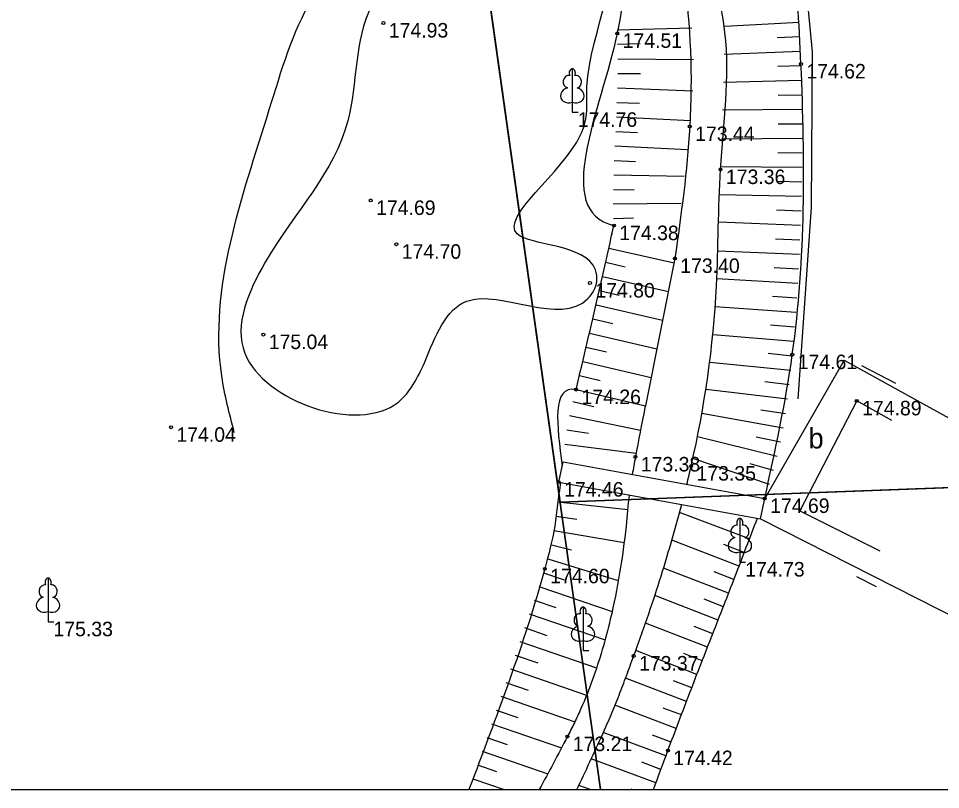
# Model space of a CAD drawing. Extents: x 634709 to 634907, y 304145 to 304286.
# Drawn here: x 634736.93 to 634768.67, y 304180.72 to 304207.28 of the extents above; entities that cross this region are included whole.
import ezdxf

# ---------------------------------------------------------------- set-up
doc = ezdxf.new("R2010")
doc.units = 0
for name, color, linetype in [('BUVE_SOLS_####_####_#', 7, 'Continuous'), ('CELI_CMAL_####_####_#', 7, 'Continuous'), ('CELI_CSEG_####_TKST_#', 7, 'Continuous'), ('HIDG_GRAV_####_####_#', 7, 'Continuous'), ('RAMI_PLAN_####_TKST_#', 7, 'Continuous'), ('RELJ_AATZ_####_TKST_#', 7, 'Continuous'), ('RELJ_ELEM_####_####_#', 7, 'Continuous'), ('RELJ_HORZ_PAMT_####_#', 7, 'Continuous'), ('RELJ_HORZ_RESN_####_#', 7, 'Continuous'), ('RELJ_NOGA_####_####_#', 7, 'Continuous'), ('RELJ_NOGL_####_####_#', 7, 'Continuous'), ('ROBZ_ADMT_####_####_#', 7, 'Continuous'), ('ROBZ_UZMR_####_####_#', 7, 'Continuous'), ('TERT_ELEM_####_####_#', 7, 'Continuous'), ('TERT_KOKR_####_####_#', 7, 'Continuous'), ('TILT_TVGL_####_####_#', 7, 'Continuous')]:
    doc.layers.add(name, color=color, linetype=linetype)

msp = doc.modelspace()

# ---------------------------------------------------------------- linework, layer by layer
at = {"layer": 'BUVE_SOLS_####_####_#'}
for p, q in [((634765.95, 304195.328), (634767.118, 304194.718)), ((634766.466, 304187.702), (634765.794, 304188.053))]:
    msp.add_line(p, q, dxfattribs=at)
at = {"layer": 'CELI_CMAL_####_####_#'}
for p, q in [((634765.353, 304195.513), (634762.621, 304190.747)), ((634765.353, 304195.513), (634767.102, 304194.544)), ((634767.102, 304194.544), (634772.198, 304191.722)), ((634765.788, 304194.109), (634763.831, 304190.32)), ((634766.999, 304193.433), (634765.788, 304194.109)), ((634762.471, 304190.05), (634762.621, 304190.747)), ((634762.621, 304190.747), (634762.621, 304190.747)), ((634763.831, 304190.32), (634766.581, 304188.941)), ((634762.471, 304190.05), (634768.649, 304186.917)), ((634768.649, 304186.917), (634772.836, 304184.793))]:
    msp.add_line(p, q, dxfattribs=at)
at = {"layer": 'HIDG_GRAV_####_####_#'}
msp.add_line((634759.528, 304199.013), (634758.519, 304193.933), dxfattribs=at)
for points in [[(634759.94, 304191.234), (634760.088, 304191.863), (634760.96, 304198.071), (634761.099, 304202.075), (634761.251, 304206.799), (634760.59, 304209.852), (634759.296, 304219.223), (634757.675, 304229.014), (634757.556, 304234.313), (634756.969, 304242.983), (634754.883, 304252.858)], [(634758.07, 304216.065), (634759.831, 304208.751), (634760.04, 304203.556), (634759.528, 304199.013)], [(634758.496, 304193.874), (634758.17, 304192.177), (634758.059, 304191.575)], [(634757.95, 304190.871), (634757.847, 304189.797), (634757.306, 304186.586), (634756.694, 304184.512), (634756.296, 304183.513), (634756.071, 304183.025), (634755.829, 304182.546), (634754.861, 304180.722)], [(634756.157, 304180.722), (634757.043, 304182.64), (634757.334, 304183.3), (634757.605, 304183.968), (634757.861, 304184.642), (634758.109, 304185.321), (634759.004, 304187.912), (634759.766, 304190.541)]]:
    msp.add_spline(points, degree=3, dxfattribs=at)
at = {"layer": 'RAMI_PLAN_####_TKST_#'}
msp.add_line((634719.822, 304180.722), (634827.762, 304180.722), dxfattribs=at)
at = {"layer": 'RELJ_ELEM_####_####_#'}
for centre in [(634749.496, 304207.121), (634757.545, 304206.764), (634763.868, 304205.71), (634760.04, 304203.556), (634761.099, 304202.075), (634749.059, 304201.01), (634757.429, 304200.143), (634749.941, 304199.502), (634759.528, 304199.013), (634756.606, 304198.167), (634745.362, 304196.391), (634763.57, 304195.7), (634756.128, 304194.496), (634765.788, 304194.109), (634742.186, 304193.198), (634758.17, 304192.177), (634760.088, 304191.863), (634755.529, 304191.31), (634762.621, 304190.747), (634755.051, 304188.325), (634758.109, 304185.321), (634755.829, 304182.546), (634759.287, 304182.063)]:
    msp.add_circle(centre, 0.05, dxfattribs=at)
at = {"layer": 'RELJ_HORZ_PAMT_####_#'}
msp.add_spline([(634750.91, 304195.414), (634750.013, 304194.067), (634744.725, 304195.75), (634745.428, 304198.879), (634748.268, 304203.75), (634749.084, 304207.701), (634751.864, 304210.127), (634752.446, 304210.419), (634753.042, 304210.592), (634755.347, 304210.974), (634756.828, 304210.347), (634756.502, 304204.931), (634756.486, 304203.986), (634756.283, 304203.269), (634754.105, 304199.858), (634756.794, 304198.618), (634756.839, 304198.234), (634756.536, 304197.629), (634752.365, 304197.541), (634750.91, 304195.414)], degree=3, dxfattribs=at)
at = {"layer": 'RELJ_HORZ_RESN_####_#'}
msp.add_spline([(634744.364, 304193.021), (634743.934, 304194.955), (634745.569, 304204.138), (634747.051, 304207.968), (634751.679, 304212.228), (634754.515, 304213.938)], degree=3, dxfattribs=at)
at = {"layer": 'RELJ_NOGA_####_####_#'}
for p, q in [((634757.542, 304206.887), (634760.115, 304206.951)), ((634763.805, 304207.139), (634761.249, 304207)), ((634763.83, 304206.64), (634763.054, 304206.609)), ((634757.557, 304206.387), (634758.333, 304206.411)), ((634763.851, 304206.141), (634761.228, 304206.034)), ((634757.57, 304205.887), (634760.166, 304205.869)), ((634757.567, 304205.387), (634758.346, 304205.382)), ((634763.87, 304205.641), (634763.073, 304205.62)), ((634763.883, 304205.141), (634761.2, 304205.071)), ((634757.553, 304204.887), (634760.142, 304204.788)), ((634763.896, 304204.641), (634763.082, 304204.62)), ((634757.534, 304204.388), (634758.306, 304204.358)), ((634763.906, 304204.141), (634761.17, 304204.123)), ((634757.514, 304203.888), (634760.061, 304203.765)), ((634763.909, 304203.641), (634763.082, 304203.636)), ((634757.49, 304203.389), (634758.245, 304203.352)), ((634763.912, 304203.141), (634761.135, 304203.123)), ((634757.466, 304202.889), (634759.951, 304202.77)), ((634763.912, 304202.641), (634763.074, 304202.649)), ((634757.442, 304202.39), (634758.178, 304202.354)), ((634757.423, 304201.89), (634759.847, 304201.843)), ((634763.908, 304202.141), (634761.102, 304202.167)), ((634763.899, 304201.642), (634763.055, 304201.661)), ((634757.413, 304201.39), (634758.126, 304201.376)), ((634757.409, 304200.89), (634759.742, 304200.914)), ((634763.887, 304201.142), (634761.069, 304201.207)), ((634763.875, 304200.642), (634763.029, 304200.677)), ((634757.42, 304200.391), (634758.102, 304200.415)), ((634763.854, 304200.142), (634761.037, 304200.26)), ((634757.365, 304199.855), (634757.368, 304199.854)), ((634763.833, 304199.643), (634762.989, 304199.678)), ((634757.255, 304199.367), (634759.499, 304198.865)), ((634763.813, 304199.143), (634761.002, 304199.26)), ((634757.146, 304198.879), (634757.822, 304198.726)), ((634763.786, 304198.644), (634762.946, 304198.692)), ((634757.036, 304198.392), (634759.303, 304197.879)), ((634763.757, 304198.145), (634760.968, 304198.306)), ((634756.926, 304197.904), (634757.609, 304197.749)), ((634756.813, 304197.417), (634759.105, 304196.882)), ((634763.723, 304197.646), (634762.891, 304197.704)), ((634763.688, 304197.147), (634760.919, 304197.341)), ((634756.699, 304196.93), (634757.392, 304196.768)), ((634763.649, 304196.649), (634762.821, 304196.718)), ((634756.586, 304196.443), (634758.91, 304195.901)), ((634763.608, 304196.15), (634760.842, 304196.382)), ((634756.472, 304195.956), (634757.174, 304195.791)), ((634763.565, 304195.652), (634762.734, 304195.734)), ((634756.357, 304195.469), (634758.714, 304194.914)), ((634763.516, 304195.155), (634760.736, 304195.428)), ((634756.243, 304194.983), (634756.955, 304194.815)), ((634763.463, 304194.657), (634762.626, 304194.758)), ((634756.128, 304194.496), (634758.519, 304193.933)), ((634763.403, 304194.161), (634760.602, 304194.498)), ((634756.01, 304194.091), (634756.734, 304193.914)), ((634755.897, 304193.604), (634758.347, 304193.102)), ((634763.251, 304193.173), (634760.457, 304193.672)), ((634763.334, 304193.666), (634762.492, 304193.789)), ((634755.81, 304193.112), (634756.549, 304192.993)), ((634763.052, 304192.193), (634760.304, 304192.865)), ((634763.161, 304192.681), (634762.328, 304192.858)), ((634755.737, 304192.618), (634758.196, 304192.312)), ((634762.784, 304191.23), (634760.145, 304192.122)), ((634762.927, 304191.709), (634762.116, 304191.94)), ((634755.503, 304190.631), (634757.906, 304190.37)), ((634755.44, 304190.136), (634756.152, 304190.039)), ((634762.096, 304189.352), (634759.688, 304190.258)), ((634755.367, 304189.642), (634757.78, 304189.234)), ((634761.738, 304188.419), (634759.428, 304189.311)), ((634761.918, 304188.885), (634761.211, 304189.158)), ((634755.276, 304189.151), (634755.97, 304188.981)), ((634755.157, 304188.665), (634757.581, 304187.92)), ((634761.378, 304187.486), (634759.14, 304188.35)), ((634761.558, 304187.952), (634760.877, 304188.215)), ((634755.004, 304188.189), (634755.714, 304187.945)), ((634754.842, 304187.716), (634757.367, 304186.849)), ((634761.015, 304186.554), (634758.838, 304187.402)), ((634761.197, 304187.02), (634760.535, 304187.278)), ((634754.68, 304187.243), (634755.426, 304186.987)), ((634754.517, 304186.771), (634757.124, 304185.875)), ((634760.652, 304185.622), (634758.514, 304186.455)), ((634760.834, 304186.088), (634760.186, 304186.34)), ((634754.355, 304186.298), (634755.126, 304186.033)), ((634754.192, 304185.825), (634756.834, 304184.917)), ((634754.03, 304185.352), (634754.812, 304185.083)), ((634760.289, 304184.69), (634758.179, 304185.513)), ((634760.47, 304185.156), (634759.834, 304185.404)), ((634753.867, 304184.879), (634756.491, 304183.978)), ((634753.705, 304184.406), (634754.479, 304184.14)), ((634759.93, 304183.757), (634757.824, 304184.556)), ((634760.107, 304184.225), (634759.475, 304184.465)), ((634753.543, 304183.933), (634756.084, 304183.06)), ((634753.38, 304183.46), (634754.124, 304183.205)), ((634759.575, 304182.822), (634757.461, 304183.625)), ((634759.753, 304183.29), (634759.12, 304183.53)), ((634753.218, 304182.988), (634755.625, 304182.161)), ((634753.055, 304182.515), (634753.755, 304182.274)), ((634759.222, 304181.887), (634757.064, 304182.688)), ((634759.398, 304182.355), (634758.76, 304182.597)), ((634752.893, 304182.042), (634755.15, 304181.266)), ((634752.73, 304181.569), (634753.385, 304181.344)), ((634758.874, 304180.949), (634756.644, 304181.777)), ((634759.048, 304181.418), (634758.39, 304181.662)), ((634752.568, 304181.096), (634753.657, 304180.722)), ((634756.613, 304180.722), (634756.224, 304180.866)), ((634758.051, 304180.722), (634758.02, 304180.733))]:
    msp.add_line(p, q, dxfattribs=at)
for points in [[(634762.621, 304190.747), (634763.57, 304195.7), (634763.868, 304205.71), (634763.546, 304209.889), (634762.333, 304216.663), (634761.348, 304224.056), (634759.454, 304232.876), (634759.601, 304235.368), (634759.178, 304240.684), (634757.446, 304255.663)], [(634756.681, 304214.807), (634757.116, 304213.034), (634757.545, 304206.764), (634757.429, 304200.143), (634757.472, 304200.133)], [(634756.128, 304194.496), (634756.891, 304197.753), (634757.429, 304200.143)], [(634756.199, 304194.48), (634756.128, 304194.496), (634755.65, 304191.87)], [(634755.587, 304191.299), (634755.539, 304190.923), (634755.493, 304190.546), (634755.391, 304189.794), (634755.051, 304188.325), (634752.439, 304180.722)], [(634758.789, 304180.722), (634759.287, 304182.063), (634760.047, 304184.068), (634760.824, 304186.067), (634761.603, 304188.066), (634762.368, 304190.069)]]:
    msp.add_spline(points, degree=3, dxfattribs=at)
at = {"layer": 'RELJ_NOGL_####_####_#'}
msp.add_spline([(634758.496, 304193.874), (634758.508, 304193.905), (634758.519, 304193.933)], degree=3, dxfattribs=at)
at = {"layer": 'ROBZ_ADMT_####_####_#'}
for p, q in [((634746.852, 304252.674), (634755.58, 304190.622)), ((634755.58, 304190.622), (634804.857, 304192.473))]:
    msp.add_line(p, q, dxfattribs=at)
msp.add_lwpolyline([(634803.431, 304227.331), (634804.857, 304192.473), (634755.58, 304190.622), (634746.852, 304252.674), (634775.065, 304250.687), (634783.967, 304250.946), (634802.21, 304259.044), (634803.431, 304227.331)], dxfattribs=at)
at = {"layer": 'ROBZ_UZMR_####_####_#'}
for p, q in [((634804.857, 304192.473), (634755.58, 304190.622)), ((634756.972, 304180.722), (634810.041, 304180.722))]:
    msp.add_line(p, q, dxfattribs=at)
for points in [[(634719.822, 304263.027), (634719.822, 304180.722), (634756.972, 304180.722)], [(634756.972, 304180.722), (634746.852, 304252.674), (634745.725, 304260.684), (634719.822, 304263.027)], [(634827.762, 304257.997), (634802.21, 304259.044), (634783.967, 304250.946), (634775.065, 304250.687), (634746.852, 304252.674), (634756.972, 304180.722)]]:
    msp.add_lwpolyline(points, dxfattribs=at)
at = {"layer": 'TERT_ELEM_####_####_#'}
for p, q in [((634755.998, 304204.392), (634755.998, 304204.045)), ((634755.998, 304204.045), (634756.198, 304204.045)), ((634761.764, 304188.905), (634761.764, 304188.558)), ((634761.764, 304188.558), (634761.964, 304188.558)), ((634737.954, 304186.849), (634737.954, 304186.502)), ((634737.954, 304186.502), (634738.154, 304186.502)), ((634756.368, 304185.856), (634756.368, 304185.509)), ((634756.368, 304185.509), (634756.568, 304185.509))]:
    msp.add_line(p, q, dxfattribs=at)
for points in [[(634755.998, 304205.545), (634755.998, 304204.392)], [(634756.088, 304205.313), (634756.087, 304205.314)], [(634761.764, 304190.058), (634761.764, 304188.905)], [(634761.854, 304189.826), (634761.853, 304189.827)], [(634737.954, 304188.002), (634737.954, 304186.849)], [(634738.044, 304187.77), (634738.043, 304187.771)], [(634756.368, 304187.009), (634756.368, 304185.856)], [(634756.458, 304186.777), (634756.457, 304186.778)]]:
    msp.add_lwpolyline(points, dxfattribs=at)
for centre, major_axis, ratio, start_param, end_param in [((634755.998, 304205.395), (0, -0.15), 0.707107, 3.14537, 5.287485), ((634755.998, 304205.395), (0, -0.15), 0.707107, 0.995701, 3.137816), ((634755.87, 304205.1), (-0.039, -0.212), 0.861323, 3.141593, 6.283185), ((634756.126, 304205.1), (0.039, -0.212), 0.861323, 0, 3.141593), ((634755.908, 304204.638), (0.307, 0.095), 0.814445, 1.570796, 4.752015), ((634756.088, 304204.638), (-0.307, 0.095), 0.814445, 1.531171, 4.712389), ((634761.636, 304189.613), (-0.039, -0.212), 0.861323, 3.141593, 6.283185), ((634761.764, 304189.908), (0, -0.15), 0.707107, 3.14537, 5.287485), ((634761.764, 304189.908), (0, -0.15), 0.707107, 0.995701, 3.137816), ((634761.892, 304189.613), (0.039, -0.212), 0.861323, 0, 3.141593), ((634761.674, 304189.151), (0.307, 0.095), 0.814445, 1.570796, 4.752015), ((634761.854, 304189.151), (-0.307, 0.095), 0.814445, 1.531171, 4.712389), ((634737.954, 304187.852), (0, -0.15), 0.707107, 3.14537, 5.287485), ((634737.954, 304187.852), (0, -0.15), 0.707107, 0.995701, 3.137816), ((634737.826, 304187.557), (-0.039, -0.212), 0.861323, 3.141593, 6.283185), ((634738.082, 304187.557), (0.039, -0.212), 0.861323, 0, 3.141593), ((634737.864, 304187.095), (0.307, 0.095), 0.814445, 1.570796, 4.752015), ((634738.044, 304187.095), (-0.307, 0.095), 0.814445, 1.531171, 4.712389), ((634756.368, 304186.859), (0, -0.15), 0.707107, 3.14537, 5.287485), ((634756.368, 304186.859), (0, -0.15), 0.707107, 0.995701, 3.137816), ((634756.24, 304186.564), (-0.039, -0.212), 0.861323, 3.141593, 6.283185), ((634756.496, 304186.564), (0.039, -0.212), 0.861323, 0, 3.141593), ((634756.278, 304186.102), (0.307, 0.095), 0.814445, 1.570796, 4.752015), ((634756.458, 304186.102), (-0.307, 0.095), 0.814445, 1.531171, 4.712389)]:
    msp.add_ellipse(centre, major_axis=major_axis, ratio=ratio, start_param=start_param, end_param=end_param, dxfattribs=at)
at = {"layer": 'TERT_KOKR_####_####_#'}
msp.add_lwpolyline([(634758.259, 304251.707), (634759.932, 304238.919), (634760.026, 304234.538), (634760.089, 304231.749), (634761.807, 304224.137), (634762.595, 304217.235), (634763.84, 304210.443), (634764.249, 304206.126), (634764.218, 304200.768), (634763.761, 304194.181)], dxfattribs=at)
at = {"layer": 'TILT_TVGL_####_####_#'}
for p, q in [((634755.529, 304191.31), (634755.679, 304192.007)), ((634755.679, 304192.007), (634762.621, 304190.747)), ((634755.529, 304191.31), (634762.471, 304190.05))]:
    msp.add_line(p, q, dxfattribs=at)

# ---------------------------------------------------------------- texts
at = {"layer": 'CELI_CSEG_####_TKST_#'}
msp.add_text('b', height=0.7, dxfattribs=at).set_placement((634764.128, 304192.468))
at = {"layer": 'RELJ_AATZ_####_TKST_#'}
for s, p in [(' 174.93', (634749.496, 304206.621)), (' 174.51', (634757.545, 304206.264)), (' 174.62', (634763.868, 304205.21)), (' 174.76', (634755.998, 304203.545)), (' 173.44', (634760.04, 304203.056)), (' 173.36', (634761.099, 304201.575)), (' 174.69', (634749.059, 304200.51)), (' 174.38', (634757.429, 304199.643)), (' 174.70', (634749.941, 304199.002)), (' 173.40', (634759.528, 304198.513)), (' 174.80', (634756.606, 304197.667)), (' 175.04', (634745.362, 304195.891)), (' 174.61', (634763.57, 304195.2)), (' 174.26', (634756.128, 304193.996)), (' 174.89', (634765.788, 304193.609)), (' 174.04', (634742.186, 304192.698)), (' 173.38', (634758.17, 304191.677)), (' 173.35', (634760.088, 304191.363)), (' 174.46', (634755.529, 304190.81)), (' 174.69', (634762.621, 304190.247)), (' 174.73', (634761.764, 304188.058)), (' 174.60', (634755.051, 304187.825)), (' 175.33', (634737.954, 304186.002)), (' 173.37', (634758.109, 304184.821)), (' 173.21', (634755.829, 304182.046)), (' 174.42', (634759.287, 304181.563))]:
    msp.add_text(s, height=0.5, dxfattribs=at).set_placement(p)

doc.saveas('drawing.dxf')
